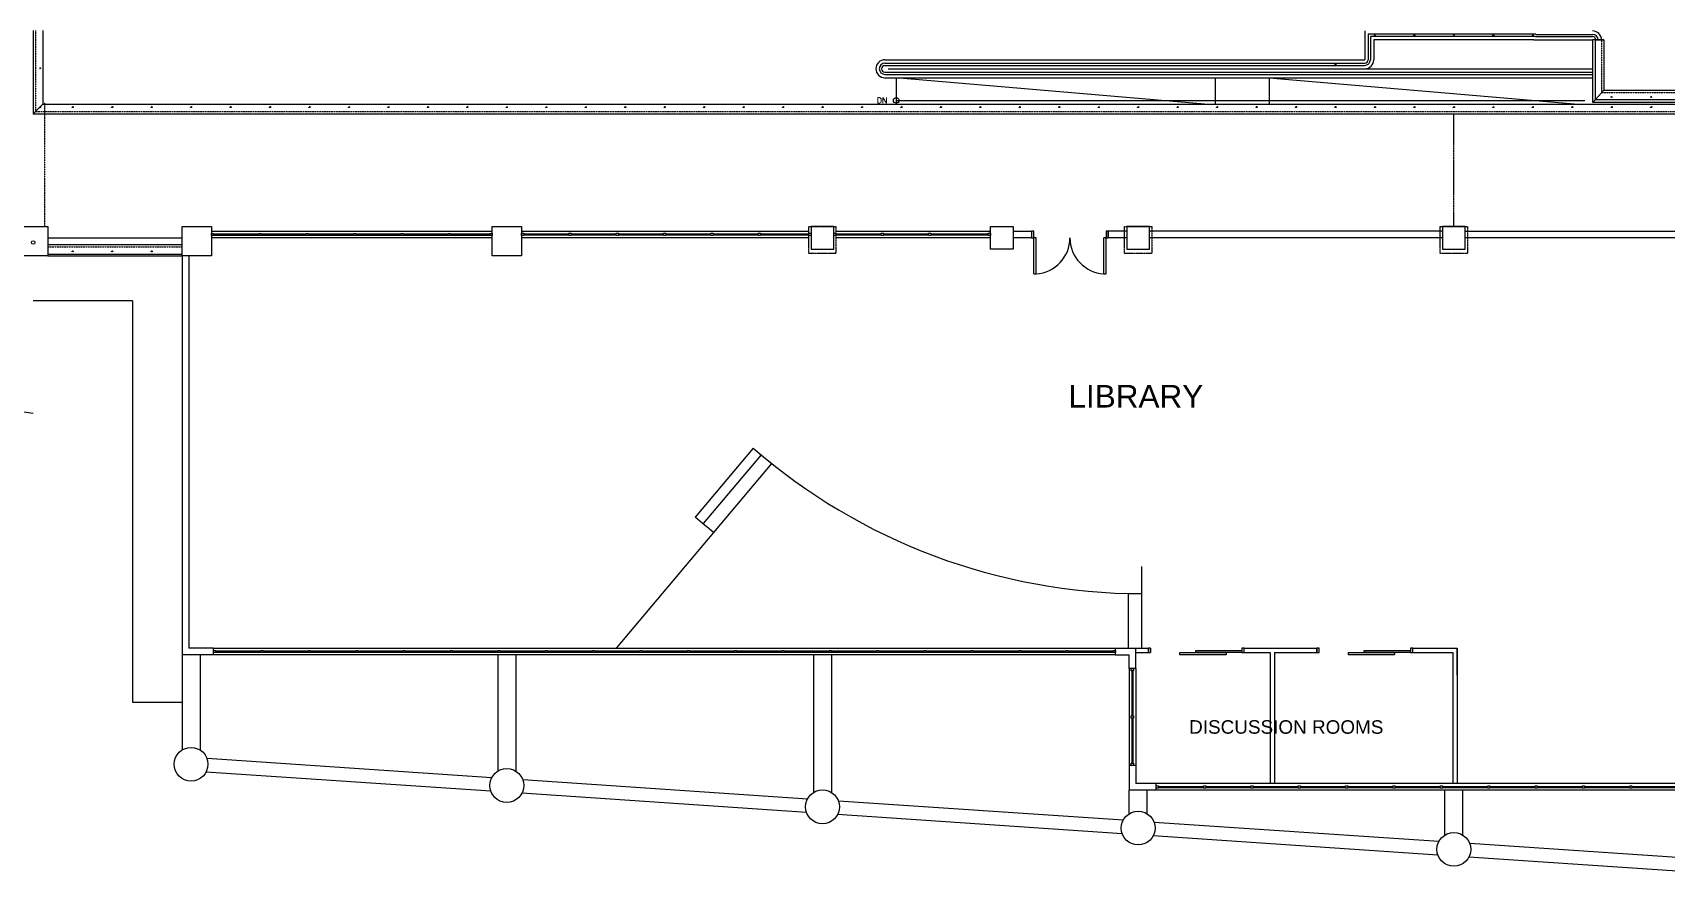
# Model space of a CAD drawing. Header units: millimetres. Extents: x -616979 to 2364082, y 43054 to 1637649.
# Drawn here: x -50314 to -14090, y 63297 to 82009 of the extents above; entities that cross this region are included whole.
import ezdxf
from ezdxf.enums import TextEntityAlignment as Align

# ---------------------------------------------------------------- set-up
doc = ezdxf.new("R2010")
doc.units = ezdxf.units.MM
doc.linetypes.add('GROUND floor$0$HIDDEN', pattern=[0.375, 0.25, -0.125])
doc.linetypes.add('HIDDEN', pattern=[0.375, 0.25, -0.125])
for name, color, linetype in [('a-broken line', 8, 'HIDDEN'), ('a-column', 7, 'Continuous'), ('a-construcion', 8, 'Continuous'), ('a-doors', 254, 'Continuous'), ('a-labels', 7, 'Continuous'), ('a-railing', 254, 'Continuous'), ('a-wall', 5, 'Continuous'), ('a-windows', 7, 'Continuous'), ('RAMPSLOPE', 252, 'Continuous')]:
    doc.layers.add(name, color=color, linetype=linetype)
doc.styles.add('-kitz', font='arial.ttf')
doc.styles.add('romans', font='romans.shx')

msp = doc.modelspace()

# ---------------------------------------------------------------- linework, layer by layer
for p, q in [((-47001.948, 68208.109), (-47001.948, 66100.323)), ((-46601.948, 68208.109), (-46601.948, 66100.323)), ((-40001.948, 68208.109), (-40001.948, 65628.413)), ((-39601.948, 68208.109), (-39601.948, 65628.413)), ((-33001.948, 68208.109), (-33001.948, 65156.503)), ((-32601.948, 68208.109), (-32601.948, 65156.503)), ((-40154.952, 65184.657), (-46469.123, 65610.331)), ((-40134.773, 65483.977), (-46448.944, 65909.651)), ((-33134.773, 65012.067), (-39448.944, 65437.741)), ((-26001.948, 64684.593), (-26001.948, 65208.109)), ((-25601.948, 64684.593), (-25601.948, 65208.109)), ((-19001.948, 64212.683), (-19001.948, 65208.109)), ((-18601.948, 64212.683), (-18601.948, 65208.109)), ((-33154.952, 64712.746), (-39469.123, 65138.421)), ((-26134.773, 64540.157), (-32448.944, 64965.831)), ((-26154.952, 64240.836), (-32469.123, 64666.511)), ((-19134.773, 64068.247), (-25448.944, 64493.921)), ((-19154.952, 63768.926), (-25469.123, 64194.601)), ((-12134.773, 63596.337), (-18448.944, 64022.011)), ((-12154.952, 63297.016), (-18469.123, 63722.69))]:
    msp.add_line(p, q)
at = {"layer": 'a-broken line', "linetype": 'GROUND floor$0$HIDDEN'}
msp.add_line((-18801.948, 77708.109), (-18801.948, 80208.109), dxfattribs=at)
at = {"layer": 'a-column'}
for points in [[(-50626.948, 77708.109), (-49976.948, 77708.109), (-49976.948, 77058.109), (-50626.948, 77058.109)], [(-47001.948, 77708.109), (-46351.948, 77708.109), (-46351.948, 77058.109), (-47001.948, 77058.109)], [(-40126.948, 77708.109), (-39476.948, 77708.109), (-39476.948, 77058.109), (-40126.948, 77058.109)], [(-32551.948, 77708.109), (-33051.948, 77708.109), (-33051.948, 77208.109), (-32551.948, 77208.109)], [(-29076.217, 77708.109), (-28576.217, 77708.109), (-28576.217, 77208.109), (-29076.217, 77208.109)], [(-25551.948, 77708.109), (-26051.948, 77708.109), (-26051.948, 77208.109), (-25551.948, 77208.109)], [(-18551.948, 77708.109), (-19051.948, 77708.109), (-19051.948, 77208.109), (-18551.948, 77208.109)]]:
    msp.add_lwpolyline(points, close=True, dxfattribs=at)
at = {"layer": 'a-column', "linetype": 'HIDDEN'}
for points in [[(-33101.948, 77708.109), (-32501.948, 77708.109), (-32501.948, 77108.109), (-33101.948, 77108.109)], [(-26101.948, 77708.109), (-25501.948, 77708.109), (-25501.948, 77108.109), (-26101.948, 77108.109)], [(-19101.948, 77708.109), (-18501.948, 77708.109), (-18501.948, 77108.109), (-19101.948, 77108.109)]]:
    msp.add_lwpolyline(points, close=True, dxfattribs=at)
at = {"layer": 'a-column'}
for centre in [(-46801.948, 65783.109), (-39801.948, 65311.199), (-32801.948, 64839.289), (-25801.948, 64367.379), (-18801.948, 63895.469)]:
    msp.add_circle(centre, 375, dxfattribs=at)
at = {"layer": 'a-construcion'}
for p, q in [((-48101.948, 76058.109), (-50301.948, 76058.109)), ((-48101.948, 76058.109), (-48101.948, 67158.109)), ((-48101.948, 67158.109), (-47001.948, 67158.109))]:
    msp.add_line(p, q, dxfattribs=at)
at = {"layer": 'a-doors', "color": 7}
for p, q in [((-28164.082, 77608.109), (-28164.082, 77458.109)), ((-26464.082, 77608.109), (-26464.082, 77458.109)), ((-28114.082, 76658.109), (-28114.082, 77458.109)), ((-28064.082, 77458.109), (-28114.082, 77458.109)), ((-28064.082, 76658.109), (-28064.082, 77458.109)), ((-26514.082, 77458.109), (-26564.082, 77458.109)), ((-26564.082, 76658.109), (-26564.082, 77458.109)), ((-26514.082, 76658.109), (-26514.082, 77458.109))]:
    msp.add_line(p, q, dxfattribs=at)
at = {"layer": 'a-doors'}
for p, q in [((-28114.082, 76658.109), (-28064.082, 76658.109)), ((-26564.082, 76658.109), (-26514.082, 76658.109)), ((-25575.727, 68258.109), (-25575.727, 68358.109)), ((-25525.727, 68358.109), (-25575.727, 68358.109)), ((-25575.727, 68258.109), (-25525.727, 68258.109)), ((-25525.727, 68258.109), (-25525.727, 68358.109)), ((-23500.727, 68358.109), (-23500.727, 68258.109)), ((-23450.727, 68358.109), (-23500.727, 68358.109)), ((-23500.727, 68258.109), (-23450.727, 68258.109)), ((-23450.727, 68258.109), (-23450.727, 68358.109)), ((-21839.448, 68358.109), (-21839.448, 68258.109)), ((-21789.448, 68358.109), (-21839.448, 68358.109)), ((-21839.448, 68258.109), (-21789.448, 68258.109)), ((-21789.448, 68258.109), (-21789.448, 68358.109)), ((-19764.448, 68358.109), (-19764.448, 68258.109)), ((-19714.448, 68358.109), (-19764.448, 68358.109)), ((-19764.448, 68258.109), (-19714.448, 68258.109)), ((-19714.448, 68258.109), (-19714.448, 68358.109))]:
    msp.add_line(p, q, dxfattribs=at)
at = {"layer": 'a-doors', "color": 7}
for points in [[(-28164.082, 77458.109), (-28114.082, 77458.109), (-28114.082, 77608.109), (-28164.082, 77608.109)], [(-26514.082, 77458.109), (-26464.082, 77458.109), (-26464.082, 77608.109), (-26514.082, 77608.109)]]:
    msp.add_lwpolyline(points, close=True, dxfattribs=at)
at = {"layer": 'a-doors'}
for points in [[(-24877.672, 68208.109), (-24877.672, 68258.109), (-23852.672, 68258.109), (-23852.672, 68208.109)], [(-24525.727, 68258.109), (-24525.727, 68308.109), (-23500.727, 68308.109), (-23500.727, 68258.109)], [(-21141.394, 68208.109), (-21141.394, 68258.109), (-20116.394, 68258.109), (-20116.394, 68208.109)], [(-20789.448, 68258.109), (-20789.448, 68308.109), (-19764.448, 68308.109), (-19764.448, 68258.109)]]:
    msp.add_lwpolyline(points, close=True, dxfattribs=at)
at = {"layer": 'a-doors', "color": 7}
for centre, start, end in [((-28117.068, 77459.346), 273.7834714, 359.9117491), ((-26511.096, 77459.346), 180.0882509, 266.2165286)]:
    msp.add_arc(centre, 802.987, start, end, dxfattribs=at)
at = {"layer": 'a-labels'}
msp.add_line((-51584.128, 73745.509), (-50301.948, 73568.473), dxfattribs=at)
at = {"layer": 'a-railing'}
for p, q in [((-50301.948, 82058.279), (-50301.948, 80208.109)), ((-50089.448, 82058.279), (-50089.448, 80420.609)), ((-20776.949, 82048.133), (-20776.949, 81408.109)), ((-20701.949, 81973.133), (-20701.949, 81408.109)), ((-16981.459, 81973.133), (-20701.949, 81973.133)), ((-20651.949, 81923.133), (-20651.949, 81408.109)), ((-16998.811, 81923.133), (-20651.949, 81923.133)), ((-16998.811, 81921.811), (-15726.948, 81921.811)), ((-16981.459, 81971.811), (-15726.948, 81971.811)), ((-20576.949, 81848.133), (-20576.949, 81408.109)), ((-17024.84, 81848.133), (-20576.949, 81848.133)), ((-15476.948, 81846.981), (-15726.948, 81846.981)), ((-15670.13, 81846.981), (-15670.13, 80520.609)), ((-15476.948, 81846.981), (-15476.948, 80733.109)), ((-31417.018, 81408.109), (-20776.949, 81408.109)), ((-31417.018, 81333.109), (-20776.949, 81333.109)), ((-31417.018, 81283.109), (-20776.949, 81283.109)), ((-31347.018, 81208.109), (-15722.018, 81208.109)), ((-31417.018, 81133.109), (-15722.018, 81133.109)), ((-31417.018, 81083.109), (-15722.018, 81083.109)), ((-31417.018, 81008.109), (-15722.018, 81008.109)), ((-31167.018, 81008.109), (-31167.018, 80420.609)), ((-24097.018, 81008.109), (-24097.018, 80420.609)), ((-22897.018, 81008.109), (-22897.018, 80420.609)), ((-50089.448, 80420.609), (-50301.948, 80208.109)), ((-50089.448, 80420.609), (-36050.456, 80420.609)), ((-36050.456, 80420.609), (-4914.448, 80420.609)), ((-15476.948, 80733.109), (-15722.018, 80463.533)), ((-13120.11, 80520.609), (-15670.13, 80520.609)), ((-15476.948, 80733.109), (-13332.61, 80733.109)), ((-50301.948, 80208.109), (-4701.948, 80208.109)), ((-49976.948, 77308.109), (-47001.948, 77308.109)), ((-49976.948, 77095.609), (-47001.948, 77095.609))]:
    msp.add_line(p, q, dxfattribs=at)
at = {"layer": 'a-railing', "linetype": 'HIDDEN', "ltscale": 1.5}
for p, q in [((-50251.948, 82058.279), (-50251.948, 80258.109)), ((-15526.948, 81846.981), (-15526.948, 80683.109)), ((-15526.948, 80683.109), (-13282.61, 80683.109)), ((-50251.948, 80258.109), (-4751.948, 80258.109)), ((-49976.948, 77258.109), (-47001.948, 77258.109))]:
    msp.add_line(p, q, dxfattribs=at)
at = {"layer": 'a-railing', "linetype": 'HIDDEN', "ltscale": 2}
msp.add_line((-50051.948, 80458.109), (-50051.948, 77708.109), dxfattribs=at)
at = {"layer": 'a-railing'}
for centre, radius in [((-20551.948, 81948.304), 12.5), ((-19676.948, 81948.304), 12.5), ((-18801.948, 81948.304), 12.5), ((-17926.948, 81948.304), 12.5), ((-17051.948, 81948.304), 12.5), ((-21426.948, 81308.109), 12.5), ((-50303.969, 77354.813), 37.5)]:
    msp.add_circle(centre, radius, dxfattribs=at)
at = {"layer": 'a-railing', "linetype": 'HIDDEN', "ltscale": 0.058}
for centre in [(-50151.778, 81220.864), (-15301.948, 80583.109), (-14426.948, 80583.109), (-50151.778, 80358.279), (-49426.948, 80358.279), (-48551.948, 80358.279), (-47676.948, 80358.279), (-46801.948, 80358.279), (-45926.948, 80358.279), (-45051.948, 80358.279), (-44176.948, 80358.279), (-43301.948, 80358.279), (-42426.948, 80358.279), (-41551.948, 80358.279), (-40676.948, 80358.279), (-39801.948, 80358.279), (-38925.56, 80358.279), (-38050.456, 80358.279), (-37175.456, 80358.279), (-36300.456, 80358.279), (-35425.456, 80358.279), (-34550.456, 80358.279), (-33675.456, 80358.279), (-32800.456, 80358.279), (-31926.948, 80358.279), (-31051.948, 80358.279), (-30176.948, 80358.279), (-29301.948, 80358.279), (-28426.948, 80358.279), (-27551.948, 80358.279), (-26676.948, 80358.279), (-25801.948, 80358.279), (-24926.948, 80358.279), (-24051.948, 80358.279), (-23176.948, 80358.279), (-22301.948, 80358.279), (-21426.948, 80358.279), (-20551.948, 80358.279), (-19676.948, 80358.279), (-18801.948, 80358.279), (-17926.948, 80358.279), (-17051.948, 80358.279), (-16176.948, 80358.279), (-15301.948, 80358.279), (-14426.948, 80358.279), (-49426.948, 77158.109), (-48551.948, 77158.109), (-47676.948, 77158.109)]:
    msp.add_circle(centre, 12.5, dxfattribs=at)
at = {"layer": 'a-railing'}
for centre, radius, start, end in [((-15726.948, 81846.981), 199.83, 0, 90), ((-15726.948, 81846.981), 124.83, 360, 90), ((-15726.948, 81846.981), 74.83, 0, 90), ((-31417.018, 81208.109), 200, 90, 270), ((-31417.018, 81208.109), 125, 90, 270), ((-31417.018, 81208.109), 75, 90, 270), ((-20776.949, 81408.109), 200, 270, 360), ((-20776.949, 81408.109), 75, 270, 360), ((-20776.949, 81408.109), 125, 270, 360)]:
    msp.add_arc(centre, radius, start, end, dxfattribs=at)
at = {"layer": 'a-wall', "color": 7}
for p, q in [((-46351.948, 77607.475), (-40126.948, 77607.692)), ((-39476.948, 77607.715), (-33101.948, 77607.937)), ((-28576.217, 77608.095), (-28164.082, 77608.109)), ((-26051.948, 77608.109), (-26464.082, 77608.109)), ((-19051.948, 77608.109), (-25551.948, 77608.109)), ((-18551.948, 77608.109), (-12951.948, 77608.109)), ((-40126.948, 77458.109), (-46351.948, 77458.109)), ((-33101.948, 77458.109), (-39476.948, 77458.109)), ((-28164.082, 77458.109), (-28576.217, 77458.109)), ((-26051.948, 77458.109), (-26464.082, 77458.109)), ((-19051.948, 77458.109), (-25551.948, 77458.109))]:
    msp.add_line(p, q, dxfattribs=at)
at = {"layer": 'a-wall'}
for p, q in [((-32501.948, 77607.958), (-29076.217, 77608.077)), ((-49976.948, 77458.109), (-47001.948, 77458.109)), ((-29076.217, 77458.109), (-32501.948, 77458.109)), ((-12951.948, 77458.109), (-18551.948, 77458.109)), ((-49976.948, 77058.109), (-47001.948, 77058.109)), ((-47001.948, 77058.109), (-47001.948, 68208.109)), ((-46851.948, 77058.109), (-46851.948, 68358.109)), ((-33925.965, 72458.717), (-37377.372, 68358.109)), ((-34336.765, 72795.837), (-35624.657, 71265.695)), ((-34157.695, 72649.277), (-35445.587, 71119.135)), ((-25726.948, 70166.785), (-25726.948, 68358.109)), ((-26026.948, 69570.473), (-26026.948, 68358.109)), ((-46301.948, 68208.109), (-47001.948, 68208.109)), ((-46301.948, 68358.109), (-46851.948, 68358.109)), ((-46301.948, 68208.109), (-46301.948, 68358.109)), ((-26302.508, 68208.109), (-26302.508, 68358.109)), ((-26302.508, 68208.109), (-26001.948, 68208.109)), ((-26301.948, 68358.109), (-25575.727, 68358.109)), ((-25851.948, 68258.109), (-25575.727, 68258.109)), ((-25525.727, 68358.109), (-25525.727, 68258.109)), ((-23450.727, 68358.109), (-21839.448, 68358.109)), ((-23450.727, 68258.109), (-22876.948, 68258.109)), ((-22876.948, 68258.109), (-22876.948, 65358.109)), ((-22776.948, 68258.109), (-22776.948, 65358.109)), ((-22776.948, 68258.109), (-21839.448, 68258.109)), ((-21839.448, 68258.109), (-21839.448, 68358.109)), ((-19714.448, 68358.109), (-18726.948, 68358.109)), ((-19714.448, 68258.109), (-19714.448, 68358.109)), ((-19714.448, 68258.109), (-18826.948, 68258.109)), ((-18826.948, 68258.109), (-18826.948, 65358.109)), ((-18726.948, 68358.109), (-18726.948, 65358.109)), ((-18726.948, 67758.109), (-18726.948, 68358.109)), ((-25851.948, 67908.109), (-26001.948, 67908.109)), ((-25851.948, 65758.109), (-26001.948, 65758.109)), ((-25401.948, 65208.109), (-25401.948, 65358.109))]:
    msp.add_line(p, q, dxfattribs=at)
at = {"layer": 'a-wall', "linetype": 'ByBlock'}
for p, q in [((-46301.948, 68358.109), (-26301.948, 68358.109)), ((-26302.508, 68208.109), (-46301.948, 68208.109)), ((-26001.948, 67908.109), (-26001.948, 68208.109)), ((-25851.948, 67908.109), (-25851.948, 68358.109)), ((-26001.948, 67908.109), (-26001.948, 65758.109)), ((-25851.948, 67908.109), (-25851.948, 65758.109)), ((-26001.948, 65758.109), (-26001.948, 65208.109)), ((-25851.948, 65758.109), (-25851.948, 65358.109)), ((-25401.948, 65208.109), (-26001.948, 65208.109)), ((-25401.948, 65358.109), (-25851.948, 65358.109)), ((-11701.948, 65358.109), (-25401.948, 65358.109)), ((-11551.948, 65208.109), (-25401.948, 65208.109))]:
    msp.add_line(p, q, dxfattribs=at)
at = {"layer": 'a-wall'}
for centre, radius, start, end in [((-25700.817, 82728.706), 13162.122, 228.9952806, 269.8822978), ((-22274.466, 86893.149), 20550.282, 229.4933944, 230.9749823)]:
    msp.add_arc(centre, radius, start, end, dxfattribs=at)
at = {"layer": 'a-windows', "linetype": 'ByBlock'}
for p, q in [((-46351.948, 77558.026), (-46301.948, 77558.026)), ((-46351.948, 77508.026), (-46351.948, 77558.026)), ((-46301.948, 77558.026), (-46301.948, 77508.026)), ((-46301.948, 77545.026), (-45301.948, 77545.026)), ((-46301.948, 77521.026), (-45301.948, 77521.026)), ((-45301.948, 77558.026), (-45251.948, 77558.026)), ((-45301.948, 77508.026), (-45301.948, 77558.026)), ((-45301.948, 77558.026), (-45251.948, 77558.026)), ((-45301.948, 77508.026), (-45301.948, 77558.026)), ((-45251.948, 77558.026), (-45251.948, 77508.026)), ((-45251.948, 77558.026), (-45251.948, 77508.026)), ((-45251.948, 77545.026), (-44251.948, 77545.026)), ((-45251.948, 77521.026), (-44251.948, 77521.026)), ((-44251.948, 77558.026), (-44201.948, 77558.026)), ((-44251.948, 77508.026), (-44251.948, 77558.026)), ((-44251.948, 77558.026), (-44201.948, 77558.026)), ((-44251.948, 77508.026), (-44251.948, 77558.026)), ((-44201.948, 77558.026), (-44201.948, 77508.026)), ((-44201.948, 77558.026), (-44201.948, 77508.026)), ((-44201.948, 77545.026), (-43201.948, 77545.026)), ((-44201.948, 77521.026), (-43201.948, 77521.026)), ((-43201.948, 77558.026), (-43151.948, 77558.026)), ((-43201.948, 77508.026), (-43201.948, 77558.026)), ((-43201.948, 77558.026), (-43151.948, 77558.026)), ((-43201.948, 77508.026), (-43201.948, 77558.026)), ((-43151.948, 77558.026), (-43151.948, 77508.026)), ((-43151.948, 77558.026), (-43151.948, 77508.026)), ((-43151.948, 77545.026), (-42151.948, 77545.026)), ((-43151.948, 77521.026), (-42151.948, 77521.026)), ((-42151.948, 77558.026), (-42101.948, 77558.026)), ((-42151.948, 77508.026), (-42151.948, 77558.026)), ((-42151.948, 77558.026), (-42101.948, 77558.026)), ((-42151.948, 77508.026), (-42151.948, 77558.026)), ((-42101.948, 77558.026), (-42101.948, 77508.026)), ((-42101.948, 77558.026), (-42101.948, 77508.026)), ((-42101.948, 77545.026), (-41101.948, 77545.026)), ((-42101.948, 77521.026), (-41101.948, 77521.026)), ((-41101.948, 77558.026), (-41051.948, 77558.026)), ((-41101.948, 77508.026), (-41101.948, 77558.026)), ((-41101.948, 77558.026), (-41051.948, 77558.026)), ((-41101.948, 77508.026), (-41101.948, 77558.026)), ((-41051.948, 77558.026), (-41051.948, 77508.026)), ((-41051.948, 77558.026), (-41051.948, 77508.026)), ((-40176.948, 77558.026), (-40126.948, 77558.026)), ((-40176.948, 77508.026), (-40176.948, 77558.026)), ((-40126.948, 77558.026), (-40126.948, 77508.026)), ((-39476.948, 77561.982), (-39426.948, 77561.982)), ((-39476.948, 77511.982), (-39476.948, 77561.982)), ((-39426.948, 77561.982), (-39426.948, 77511.982)), ((-39426.948, 77548.982), (-38426.948, 77548.982)), ((-39426.948, 77524.982), (-38426.948, 77524.982)), ((-38426.948, 77561.982), (-38376.948, 77561.982)), ((-38426.948, 77511.982), (-38426.948, 77561.982)), ((-38426.948, 77561.982), (-38376.948, 77561.982)), ((-38426.948, 77511.982), (-38426.948, 77561.982)), ((-38376.948, 77561.982), (-38376.948, 77511.982)), ((-38376.948, 77561.982), (-38376.948, 77511.982)), ((-38376.948, 77548.982), (-37376.948, 77548.982)), ((-38376.948, 77524.982), (-37376.948, 77524.982)), ((-37376.948, 77561.982), (-37326.948, 77561.982)), ((-37376.948, 77511.982), (-37376.948, 77561.982)), ((-37376.948, 77561.982), (-37326.948, 77561.982)), ((-37376.948, 77511.982), (-37376.948, 77561.982)), ((-37326.948, 77561.982), (-37326.948, 77511.982)), ((-37326.948, 77561.982), (-37326.948, 77511.982)), ((-37326.948, 77548.982), (-36326.948, 77548.982)), ((-37326.948, 77524.982), (-36326.948, 77524.982)), ((-36326.948, 77561.982), (-36276.948, 77561.982)), ((-36326.948, 77511.982), (-36326.948, 77561.982)), ((-36326.948, 77561.982), (-36276.948, 77561.982)), ((-36326.948, 77511.982), (-36326.948, 77561.982)), ((-36276.948, 77561.982), (-36276.948, 77511.982)), ((-36276.948, 77561.982), (-36276.948, 77511.982)), ((-36276.948, 77548.982), (-35276.948, 77548.982)), ((-36276.948, 77524.982), (-35276.948, 77524.982)), ((-35276.948, 77561.982), (-35226.948, 77561.982)), ((-35276.948, 77511.982), (-35276.948, 77561.982)), ((-35276.948, 77561.982), (-35226.948, 77561.982)), ((-35276.948, 77511.982), (-35276.948, 77561.982)), ((-35226.948, 77561.982), (-35226.948, 77511.982)), ((-35226.948, 77561.982), (-35226.948, 77511.982)), ((-35226.948, 77548.982), (-34226.948, 77548.982)), ((-35226.948, 77524.982), (-34226.948, 77524.982)), ((-34226.948, 77561.982), (-34176.948, 77561.982)), ((-34226.948, 77511.982), (-34226.948, 77561.982)), ((-34226.948, 77561.982), (-34176.948, 77561.982)), ((-34226.948, 77511.982), (-34226.948, 77561.982)), ((-34176.948, 77561.982), (-34176.948, 77511.982)), ((-34176.948, 77561.982), (-34176.948, 77511.982)), ((-34176.948, 77548.982), (-33101.948, 77548.982)), ((-34176.948, 77524.982), (-33101.948, 77524.982)), ((-33101.948, 77561.982), (-33051.948, 77561.982)), ((-33101.948, 77511.982), (-33101.948, 77561.982)), ((-33051.948, 77561.982), (-33051.948, 77511.982)), ((-32551.948, 77561.982), (-32501.948, 77561.982)), ((-32551.948, 77511.982), (-32551.948, 77561.982)), ((-32501.948, 77561.982), (-32501.948, 77511.982)), ((-32501.948, 77548.982), (-31501.948, 77548.982)), ((-32501.948, 77524.982), (-31501.948, 77524.982)), ((-31501.948, 77561.982), (-31451.948, 77561.982)), ((-31501.948, 77511.982), (-31501.948, 77561.982)), ((-31501.948, 77561.982), (-31451.948, 77561.982)), ((-31501.948, 77511.982), (-31501.948, 77561.982)), ((-31451.948, 77561.982), (-31451.948, 77511.982)), ((-31451.948, 77561.982), (-31451.948, 77511.982)), ((-31451.948, 77548.982), (-30451.948, 77548.982)), ((-31451.948, 77524.982), (-30451.948, 77524.982)), ((-30451.948, 77561.982), (-30401.948, 77561.982)), ((-30451.948, 77511.982), (-30451.948, 77561.982)), ((-30451.948, 77561.982), (-30401.948, 77561.982)), ((-30451.948, 77511.982), (-30451.948, 77561.982)), ((-30401.948, 77561.982), (-30401.948, 77511.982)), ((-30401.948, 77561.982), (-30401.948, 77511.982)), ((-30401.948, 77548.982), (-29126.217, 77548.982)), ((-30401.948, 77524.982), (-29126.217, 77524.982)), ((-29126.217, 77561.982), (-29076.217, 77561.982)), ((-29126.217, 77511.982), (-29126.217, 77561.982)), ((-29126.217, 77561.982), (-29076.217, 77561.982)), ((-29126.217, 77511.982), (-29126.217, 77561.982)), ((-29076.217, 77561.982), (-29076.217, 77511.982)), ((-29076.217, 77561.982), (-29076.217, 77511.982)), ((-46301.948, 77508.026), (-46351.948, 77508.026)), ((-45251.948, 77508.026), (-45301.948, 77508.026)), ((-45251.948, 77508.026), (-45301.948, 77508.026)), ((-44201.948, 77508.026), (-44251.948, 77508.026)), ((-44201.948, 77508.026), (-44251.948, 77508.026)), ((-43151.948, 77508.026), (-43201.948, 77508.026)), ((-43151.948, 77508.026), (-43201.948, 77508.026)), ((-42101.948, 77508.026), (-42151.948, 77508.026)), ((-42101.948, 77508.026), (-42151.948, 77508.026)), ((-41051.948, 77508.026), (-41101.948, 77508.026)), ((-41051.948, 77508.026), (-41101.948, 77508.026)), ((-40126.948, 77508.026), (-40176.948, 77508.026)), ((-39426.948, 77511.982), (-39476.948, 77511.982)), ((-38376.948, 77511.982), (-38426.948, 77511.982)), ((-38376.948, 77511.982), (-38426.948, 77511.982)), ((-37326.948, 77511.982), (-37376.948, 77511.982)), ((-37326.948, 77511.982), (-37376.948, 77511.982)), ((-36276.948, 77511.982), (-36326.948, 77511.982)), ((-36276.948, 77511.982), (-36326.948, 77511.982)), ((-35226.948, 77511.982), (-35276.948, 77511.982)), ((-35226.948, 77511.982), (-35276.948, 77511.982)), ((-34176.948, 77511.982), (-34226.948, 77511.982)), ((-34176.948, 77511.982), (-34226.948, 77511.982)), ((-33051.948, 77511.982), (-33101.948, 77511.982)), ((-32501.948, 77511.982), (-32551.948, 77511.982)), ((-31451.948, 77511.982), (-31501.948, 77511.982)), ((-31451.948, 77511.982), (-31501.948, 77511.982)), ((-30401.948, 77511.982), (-30451.948, 77511.982)), ((-30401.948, 77511.982), (-30451.948, 77511.982)), ((-29076.217, 77511.982), (-29126.217, 77511.982)), ((-29076.217, 77511.982), (-29126.217, 77511.982)), ((-46301.948, 68258.109), (-46301.948, 68308.109)), ((-46301.948, 68308.109), (-46251.948, 68308.109)), ((-46301.948, 68258.109), (-46301.948, 68308.109)), ((-46251.948, 68258.109), (-46301.948, 68258.109)), ((-46251.948, 68308.109), (-46251.948, 68258.109)), ((-46251.948, 68295.109), (-45251.948, 68295.109)), ((-46251.948, 68271.109), (-45251.948, 68271.109)), ((-45251.948, 68308.109), (-45201.948, 68308.109)), ((-45251.948, 68258.109), (-45251.948, 68308.109)), ((-45251.948, 68308.109), (-45201.948, 68308.109)), ((-45251.948, 68258.109), (-45251.948, 68308.109)), ((-45201.948, 68258.109), (-45251.948, 68258.109)), ((-45201.948, 68258.109), (-45251.948, 68258.109)), ((-45201.948, 68308.109), (-45201.948, 68258.109)), ((-45201.948, 68308.109), (-45201.948, 68258.109)), ((-45201.948, 68295.109), (-44201.948, 68295.109)), ((-45201.948, 68271.109), (-44201.948, 68271.109)), ((-44201.948, 68308.109), (-44151.948, 68308.109)), ((-44201.948, 68258.109), (-44201.948, 68308.109)), ((-44201.948, 68308.109), (-44151.948, 68308.109)), ((-44201.948, 68258.109), (-44201.948, 68308.109)), ((-44151.948, 68258.109), (-44201.948, 68258.109)), ((-44151.948, 68258.109), (-44201.948, 68258.109)), ((-44151.948, 68308.109), (-44151.948, 68258.109)), ((-44151.948, 68308.109), (-44151.948, 68258.109)), ((-44151.948, 68295.109), (-43151.948, 68295.109)), ((-44151.948, 68271.109), (-43151.948, 68271.109)), ((-43151.948, 68308.109), (-43101.948, 68308.109)), ((-43151.948, 68258.109), (-43151.948, 68308.109)), ((-43151.948, 68308.109), (-43101.948, 68308.109)), ((-43151.948, 68258.109), (-43151.948, 68308.109)), ((-43101.948, 68258.109), (-43151.948, 68258.109)), ((-43101.948, 68258.109), (-43151.948, 68258.109)), ((-43101.948, 68308.109), (-43101.948, 68258.109)), ((-43101.948, 68308.109), (-43101.948, 68258.109)), ((-43101.948, 68295.109), (-42101.948, 68295.109)), ((-43101.948, 68271.109), (-42101.948, 68271.109)), ((-42101.948, 68308.109), (-42051.948, 68308.109)), ((-42101.948, 68258.109), (-42101.948, 68308.109)), ((-42101.948, 68308.109), (-42051.948, 68308.109)), ((-42101.948, 68258.109), (-42101.948, 68308.109)), ((-42051.948, 68258.109), (-42101.948, 68258.109)), ((-42051.948, 68258.109), (-42101.948, 68258.109)), ((-42051.948, 68308.109), (-42051.948, 68258.109)), ((-42051.948, 68308.109), (-42051.948, 68258.109)), ((-42051.948, 68295.109), (-41051.948, 68295.109)), ((-42051.948, 68271.109), (-41051.948, 68271.109)), ((-41051.948, 68308.109), (-41001.948, 68308.109)), ((-41051.948, 68258.109), (-41051.948, 68308.109)), ((-41051.948, 68308.109), (-41001.948, 68308.109)), ((-41051.948, 68258.109), (-41051.948, 68308.109)), ((-41001.948, 68258.109), (-41051.948, 68258.109)), ((-41001.948, 68258.109), (-41051.948, 68258.109)), ((-41001.948, 68308.109), (-41001.948, 68258.109)), ((-41001.948, 68308.109), (-41001.948, 68258.109)), ((-41001.948, 68295.109), (-40001.948, 68295.109)), ((-41001.948, 68271.109), (-40001.948, 68271.109)), ((-40001.948, 68308.109), (-39951.948, 68308.109)), ((-40001.948, 68258.109), (-40001.948, 68308.109)), ((-40001.948, 68308.109), (-39951.948, 68308.109)), ((-40001.948, 68258.109), (-40001.948, 68308.109)), ((-39951.948, 68258.109), (-40001.948, 68258.109)), ((-39951.948, 68258.109), (-40001.948, 68258.109)), ((-39951.948, 68308.109), (-39951.948, 68258.109)), ((-39951.948, 68308.109), (-39951.948, 68258.109)), ((-39951.948, 68295.109), (-38951.948, 68295.109)), ((-39951.948, 68271.109), (-38951.948, 68271.109)), ((-38951.948, 68308.109), (-38901.948, 68308.109)), ((-38951.948, 68258.109), (-38951.948, 68308.109)), ((-38951.948, 68308.109), (-38901.948, 68308.109)), ((-38951.948, 68258.109), (-38951.948, 68308.109)), ((-38901.948, 68258.109), (-38951.948, 68258.109)), ((-38901.948, 68258.109), (-38951.948, 68258.109)), ((-38901.948, 68308.109), (-38901.948, 68258.109)), ((-38901.948, 68308.109), (-38901.948, 68258.109)), ((-38901.948, 68295.109), (-37901.948, 68295.109)), ((-38901.948, 68271.109), (-37901.948, 68271.109)), ((-37901.948, 68308.109), (-37851.948, 68308.109)), ((-37901.948, 68258.109), (-37901.948, 68308.109)), ((-37901.948, 68308.109), (-37851.948, 68308.109)), ((-37901.948, 68258.109), (-37901.948, 68308.109)), ((-37851.948, 68258.109), (-37901.948, 68258.109)), ((-37851.948, 68258.109), (-37901.948, 68258.109)), ((-37851.948, 68308.109), (-37851.948, 68258.109)), ((-37851.948, 68308.109), (-37851.948, 68258.109)), ((-37851.948, 68295.109), (-36851.948, 68295.109)), ((-37851.948, 68271.109), (-36851.948, 68271.109)), ((-36851.948, 68308.109), (-36801.948, 68308.109)), ((-36851.948, 68258.109), (-36851.948, 68308.109)), ((-36851.948, 68308.109), (-36801.948, 68308.109)), ((-36851.948, 68258.109), (-36851.948, 68308.109)), ((-36801.948, 68258.109), (-36851.948, 68258.109)), ((-36801.948, 68258.109), (-36851.948, 68258.109)), ((-36801.948, 68308.109), (-36801.948, 68258.109)), ((-36801.948, 68308.109), (-36801.948, 68258.109)), ((-36801.948, 68295.109), (-35801.948, 68295.109)), ((-36801.948, 68271.109), (-35801.948, 68271.109)), ((-35801.948, 68308.109), (-35751.948, 68308.109)), ((-35801.948, 68258.109), (-35801.948, 68308.109)), ((-35801.948, 68308.109), (-35751.948, 68308.109)), ((-35801.948, 68258.109), (-35801.948, 68308.109)), ((-35751.948, 68258.109), (-35801.948, 68258.109)), ((-35751.948, 68258.109), (-35801.948, 68258.109)), ((-35751.948, 68308.109), (-35751.948, 68258.109)), ((-35751.948, 68308.109), (-35751.948, 68258.109)), ((-35751.948, 68295.109), (-34751.948, 68295.109)), ((-35751.948, 68271.109), (-34751.948, 68271.109)), ((-34751.948, 68308.109), (-34701.948, 68308.109)), ((-34751.948, 68258.109), (-34751.948, 68308.109)), ((-34751.948, 68308.109), (-34701.948, 68308.109)), ((-34751.948, 68258.109), (-34751.948, 68308.109)), ((-34701.948, 68258.109), (-34751.948, 68258.109)), ((-34701.948, 68258.109), (-34751.948, 68258.109)), ((-34701.948, 68308.109), (-34701.948, 68258.109)), ((-34701.948, 68308.109), (-34701.948, 68258.109)), ((-34701.948, 68295.109), (-33701.948, 68295.109)), ((-34701.948, 68271.109), (-33701.948, 68271.109)), ((-33701.948, 68308.109), (-33651.948, 68308.109)), ((-33701.948, 68258.109), (-33701.948, 68308.109)), ((-33701.948, 68308.109), (-33651.948, 68308.109)), ((-33701.948, 68258.109), (-33701.948, 68308.109)), ((-33651.948, 68258.109), (-33701.948, 68258.109)), ((-33651.948, 68258.109), (-33701.948, 68258.109)), ((-33651.948, 68308.109), (-33651.948, 68258.109)), ((-33651.948, 68308.109), (-33651.948, 68258.109)), ((-33651.948, 68295.109), (-32651.948, 68295.109)), ((-33651.948, 68271.109), (-32651.948, 68271.109)), ((-32651.948, 68308.109), (-32601.948, 68308.109)), ((-32651.948, 68258.109), (-32651.948, 68308.109)), ((-32651.948, 68308.109), (-32601.948, 68308.109)), ((-32651.948, 68258.109), (-32651.948, 68308.109)), ((-32601.948, 68258.109), (-32651.948, 68258.109)), ((-32601.948, 68258.109), (-32651.948, 68258.109)), ((-32601.948, 68308.109), (-32601.948, 68258.109)), ((-32601.948, 68308.109), (-32601.948, 68258.109)), ((-32601.948, 68295.109), (-31601.948, 68295.109)), ((-32601.948, 68271.109), (-31601.948, 68271.109)), ((-31601.948, 68308.109), (-31551.948, 68308.109)), ((-31601.948, 68258.109), (-31601.948, 68308.109)), ((-31601.948, 68308.109), (-31551.948, 68308.109)), ((-31601.948, 68258.109), (-31601.948, 68308.109)), ((-31551.948, 68258.109), (-31601.948, 68258.109)), ((-31551.948, 68258.109), (-31601.948, 68258.109)), ((-31551.948, 68308.109), (-31551.948, 68258.109)), ((-31551.948, 68308.109), (-31551.948, 68258.109)), ((-31551.948, 68295.109), (-30551.948, 68295.109)), ((-31551.948, 68271.109), (-30551.948, 68271.109)), ((-30551.948, 68308.109), (-30501.948, 68308.109)), ((-30551.948, 68258.109), (-30551.948, 68308.109)), ((-30551.948, 68308.109), (-30501.948, 68308.109)), ((-30551.948, 68258.109), (-30551.948, 68308.109)), ((-30501.948, 68258.109), (-30551.948, 68258.109)), ((-30501.948, 68258.109), (-30551.948, 68258.109)), ((-30501.948, 68308.109), (-30501.948, 68258.109)), ((-30501.948, 68308.109), (-30501.948, 68258.109)), ((-30501.948, 68295.109), (-29501.948, 68295.109)), ((-30501.948, 68271.109), (-29501.948, 68271.109)), ((-29501.948, 68308.109), (-29451.948, 68308.109)), ((-29501.948, 68258.109), (-29501.948, 68308.109)), ((-29501.948, 68308.109), (-29451.948, 68308.109)), ((-29501.948, 68258.109), (-29501.948, 68308.109)), ((-29451.948, 68258.109), (-29501.948, 68258.109)), ((-29451.948, 68258.109), (-29501.948, 68258.109)), ((-29451.948, 68308.109), (-29451.948, 68258.109)), ((-29451.948, 68308.109), (-29451.948, 68258.109)), ((-29451.948, 68295.109), (-28451.948, 68295.109)), ((-29451.948, 68271.109), (-28451.948, 68271.109)), ((-28451.948, 68308.109), (-28401.948, 68308.109)), ((-28451.948, 68258.109), (-28451.948, 68308.109)), ((-28451.948, 68308.109), (-28401.948, 68308.109)), ((-28451.948, 68258.109), (-28451.948, 68308.109)), ((-28451.948, 68308.109), (-28401.948, 68308.109)), ((-28451.948, 68258.109), (-28451.948, 68308.109)), ((-28401.948, 68258.109), (-28451.948, 68258.109)), ((-28401.948, 68258.109), (-28451.948, 68258.109)), ((-28401.948, 68258.109), (-28451.948, 68258.109)), ((-28401.948, 68308.109), (-28401.948, 68258.109)), ((-28401.948, 68308.109), (-28401.948, 68258.109)), ((-28401.948, 68308.109), (-28401.948, 68258.109)), ((-28401.948, 68295.109), (-27401.948, 68295.109)), ((-28401.948, 68271.109), (-27401.948, 68271.109)), ((-27401.948, 68308.109), (-27351.948, 68308.109)), ((-27401.948, 68258.109), (-27401.948, 68308.109)), ((-27401.948, 68308.109), (-27351.948, 68308.109)), ((-27401.948, 68258.109), (-27401.948, 68308.109)), ((-27351.948, 68258.109), (-27401.948, 68258.109)), ((-27351.948, 68258.109), (-27401.948, 68258.109)), ((-27351.948, 68308.109), (-27351.948, 68258.109)), ((-27351.948, 68308.109), (-27351.948, 68258.109)), ((-27351.948, 68295.109), (-26351.948, 68295.109)), ((-27351.948, 68271.109), (-26351.948, 68271.109)), ((-26351.948, 68308.109), (-26301.948, 68308.109)), ((-26351.948, 68258.109), (-26351.948, 68308.109)), ((-26351.948, 68308.109), (-26301.948, 68308.109)), ((-26351.948, 68258.109), (-26351.948, 68308.109)), ((-26301.948, 68258.109), (-26351.948, 68258.109)), ((-26301.948, 68258.109), (-26351.948, 68258.109)), ((-26301.948, 68308.109), (-26301.948, 68258.109)), ((-26301.948, 68308.109), (-26301.948, 68258.109)), ((-25954.155, 67858.109), (-25954.155, 67908.109)), ((-25954.155, 67908.109), (-25904.155, 67908.109)), ((-25904.155, 67858.109), (-25954.155, 67858.109)), ((-25941.155, 67858.109), (-25941.155, 66858.109)), ((-25917.155, 67858.109), (-25917.155, 66858.109)), ((-25904.155, 67908.109), (-25904.155, 67858.109)), ((-25954.155, 66808.109), (-25954.155, 66858.109)), ((-25954.155, 66858.109), (-25904.155, 66858.109)), ((-25954.155, 66808.109), (-25954.155, 66858.109)), ((-25954.155, 66858.109), (-25904.155, 66858.109)), ((-25904.155, 66808.109), (-25954.155, 66808.109)), ((-25904.155, 66808.109), (-25954.155, 66808.109)), ((-25941.155, 66808.109), (-25941.155, 65808.109)), ((-25917.155, 66808.109), (-25917.155, 65808.109)), ((-25904.155, 66858.109), (-25904.155, 66808.109)), ((-25904.155, 66858.109), (-25904.155, 66808.109)), ((-25954.155, 65758.109), (-25954.155, 65808.109)), ((-25954.155, 65808.109), (-25904.155, 65808.109)), ((-25954.155, 65758.109), (-25954.155, 65808.109)), ((-25954.155, 65808.109), (-25904.155, 65808.109)), ((-25904.155, 65758.109), (-25954.155, 65758.109)), ((-25904.155, 65758.109), (-25954.155, 65758.109)), ((-25904.155, 65808.109), (-25904.155, 65758.109)), ((-25904.155, 65808.109), (-25904.155, 65758.109)), ((-25401.948, 65303.277), (-25351.948, 65303.277)), ((-25401.948, 65253.277), (-25401.948, 65303.277)), ((-25351.948, 65253.277), (-25401.948, 65253.277)), ((-25351.948, 65303.277), (-25351.948, 65253.277)), ((-25351.948, 65290.277), (-24351.948, 65290.277)), ((-25351.948, 65266.277), (-24351.948, 65266.277)), ((-24351.948, 65303.277), (-24301.948, 65303.277)), ((-24351.948, 65253.277), (-24351.948, 65303.277)), ((-24351.948, 65303.277), (-24301.948, 65303.277)), ((-24351.948, 65253.277), (-24351.948, 65303.277)), ((-24351.948, 65303.277), (-24301.948, 65303.277)), ((-24351.948, 65253.277), (-24351.948, 65303.277)), ((-24301.948, 65253.277), (-24351.948, 65253.277)), ((-24301.948, 65253.277), (-24351.948, 65253.277)), ((-24301.948, 65253.277), (-24351.948, 65253.277)), ((-24301.948, 65303.277), (-24301.948, 65253.277)), ((-24301.948, 65303.277), (-24301.948, 65253.277)), ((-24301.948, 65303.277), (-24301.948, 65253.277)), ((-24301.948, 65290.277), (-23301.948, 65290.277)), ((-24301.948, 65266.277), (-23301.948, 65266.277)), ((-23301.948, 65303.277), (-23251.948, 65303.277)), ((-23301.948, 65253.277), (-23301.948, 65303.277)), ((-23301.948, 65303.277), (-23251.948, 65303.277)), ((-23301.948, 65253.277), (-23301.948, 65303.277)), ((-23251.948, 65253.277), (-23301.948, 65253.277)), ((-23251.948, 65253.277), (-23301.948, 65253.277)), ((-23251.948, 65303.277), (-23251.948, 65253.277)), ((-23251.948, 65303.277), (-23251.948, 65253.277)), ((-23251.948, 65290.277), (-22251.948, 65290.277)), ((-23251.948, 65266.277), (-22251.948, 65266.277)), ((-22251.948, 65303.277), (-22201.948, 65303.277)), ((-22251.948, 65253.277), (-22251.948, 65303.277)), ((-22251.948, 65303.277), (-22201.948, 65303.277)), ((-22251.948, 65253.277), (-22251.948, 65303.277)), ((-22201.948, 65253.277), (-22251.948, 65253.277)), ((-22201.948, 65253.277), (-22251.948, 65253.277)), ((-22201.948, 65303.277), (-22201.948, 65253.277)), ((-22201.948, 65303.277), (-22201.948, 65253.277)), ((-22201.948, 65290.277), (-21201.948, 65290.277)), ((-22201.948, 65266.277), (-21201.948, 65266.277)), ((-21201.948, 65303.277), (-21151.948, 65303.277)), ((-21201.948, 65253.277), (-21201.948, 65303.277)), ((-21201.948, 65303.277), (-21151.948, 65303.277)), ((-21201.948, 65253.277), (-21201.948, 65303.277)), ((-21151.948, 65253.277), (-21201.948, 65253.277)), ((-21151.948, 65253.277), (-21201.948, 65253.277)), ((-21151.948, 65303.277), (-21151.948, 65253.277)), ((-21151.948, 65303.277), (-21151.948, 65253.277)), ((-21151.948, 65290.277), (-20151.948, 65290.277)), ((-21151.948, 65266.277), (-20151.948, 65266.277)), ((-20151.948, 65303.277), (-20101.948, 65303.277)), ((-20151.948, 65253.277), (-20151.948, 65303.277)), ((-20151.948, 65303.277), (-20101.948, 65303.277)), ((-20151.948, 65253.277), (-20151.948, 65303.277)), ((-20101.948, 65253.277), (-20151.948, 65253.277)), ((-20101.948, 65253.277), (-20151.948, 65253.277)), ((-20101.948, 65303.277), (-20101.948, 65253.277)), ((-20101.948, 65303.277), (-20101.948, 65253.277)), ((-20101.948, 65290.277), (-19101.948, 65290.277)), ((-20101.948, 65266.277), (-19101.948, 65266.277)), ((-19101.948, 65303.277), (-19051.948, 65303.277)), ((-19101.948, 65253.277), (-19101.948, 65303.277)), ((-19101.948, 65303.277), (-19051.948, 65303.277)), ((-19101.948, 65253.277), (-19101.948, 65303.277)), ((-19051.948, 65253.277), (-19101.948, 65253.277)), ((-19051.948, 65253.277), (-19101.948, 65253.277)), ((-19051.948, 65303.277), (-19051.948, 65253.277)), ((-19051.948, 65303.277), (-19051.948, 65253.277)), ((-19051.948, 65290.277), (-18051.948, 65290.277)), ((-19051.948, 65266.277), (-18051.948, 65266.277)), ((-18051.948, 65303.277), (-18001.948, 65303.277)), ((-18051.948, 65253.277), (-18051.948, 65303.277)), ((-18051.948, 65303.277), (-18001.948, 65303.277)), ((-18051.948, 65253.277), (-18051.948, 65303.277)), ((-18001.948, 65253.277), (-18051.948, 65253.277)), ((-18001.948, 65253.277), (-18051.948, 65253.277)), ((-18001.948, 65303.277), (-18001.948, 65253.277)), ((-18001.948, 65303.277), (-18001.948, 65253.277)), ((-18001.948, 65290.277), (-17001.948, 65290.277)), ((-18001.948, 65266.277), (-17001.948, 65266.277)), ((-17001.948, 65303.277), (-16951.948, 65303.277)), ((-17001.948, 65253.277), (-17001.948, 65303.277)), ((-17001.948, 65303.277), (-16951.948, 65303.277)), ((-17001.948, 65253.277), (-17001.948, 65303.277)), ((-16951.948, 65253.277), (-17001.948, 65253.277)), ((-16951.948, 65253.277), (-17001.948, 65253.277)), ((-16951.948, 65303.277), (-16951.948, 65253.277)), ((-16951.948, 65303.277), (-16951.948, 65253.277)), ((-16951.948, 65290.277), (-15951.948, 65290.277)), ((-16951.948, 65266.277), (-15951.948, 65266.277)), ((-15951.948, 65303.277), (-15901.948, 65303.277)), ((-15951.948, 65253.277), (-15951.948, 65303.277)), ((-15951.948, 65303.277), (-15901.948, 65303.277)), ((-15951.948, 65253.277), (-15951.948, 65303.277)), ((-15901.948, 65253.277), (-15951.948, 65253.277)), ((-15901.948, 65253.277), (-15951.948, 65253.277)), ((-15901.948, 65303.277), (-15901.948, 65253.277)), ((-15901.948, 65303.277), (-15901.948, 65253.277)), ((-15901.948, 65290.277), (-14901.948, 65290.277)), ((-15901.948, 65266.277), (-14901.948, 65266.277)), ((-14901.948, 65303.277), (-14851.948, 65303.277)), ((-14901.948, 65253.277), (-14901.948, 65303.277)), ((-14901.948, 65303.277), (-14851.948, 65303.277)), ((-14901.948, 65253.277), (-14901.948, 65303.277)), ((-14851.948, 65253.277), (-14901.948, 65253.277)), ((-14851.948, 65253.277), (-14901.948, 65253.277)), ((-14851.948, 65303.277), (-14851.948, 65253.277)), ((-14851.948, 65303.277), (-14851.948, 65253.277)), ((-14851.948, 65290.277), (-13851.948, 65290.277)), ((-14851.948, 65266.277), (-13851.948, 65266.277))]:
    msp.add_line(p, q, dxfattribs=at)
at = {"layer": 'a-windows', "color": 7, "linetype": 'ByBlock'}
for p, q in [((-41051.948, 77545.026), (-40176.948, 77545.026)), ((-41051.948, 77521.026), (-40176.948, 77521.026))]:
    msp.add_line(p, q, dxfattribs=at)
at = {"layer": 'RAMPSLOPE'}
for p, q in [((-17024.781, 81846.981), (-15722.018, 81846.981)), ((-15722.018, 80463.533), (-15722.018, 81846.981)), ((-15670.13, 81846.981), (-15476.948, 81846.981)), ((-31167.018, 80508.109), (-15897.018, 80508.109)), ((-13082.61, 80463.533), (-15722.018, 80463.533))]:
    msp.add_line(p, q, dxfattribs=at)
for points in [[(-31097.018, 81008.109), (-24242.85, 80420.609)], [(-22897.018, 81008.109), (-16042.85, 80420.609)]]:
    msp.add_lwpolyline(points, dxfattribs=at)
msp.add_circle((-31167.018, 80508.109), 62.5, dxfattribs=at)

# ---------------------------------------------------------------- texts
at = {"layer": 'a-labels', "style": 'romans'}
msp.add_text('DN', height=125, dxfattribs=at).set_placement((-31478.979, 80508.109), align=Align.MIDDLE)
at = {"layer": 'a-labels', "linetype": 'Continuous', "style": '-kitz'}
msp.add_text('DISCUSSION ROOMS', height=300, rotation=359.9665651, dxfattribs=at).set_placement((-24671.529, 66460.864))
at = {"layer": 'a-labels', "insert": (-25853.253, 73944.768), "char_height": 500, "width": 5250.9, "attachment_point": 5, "style": '-kitz'}
msp.add_mtext('LIBRARY', dxfattribs=at)

doc.saveas('drawing.dxf')
